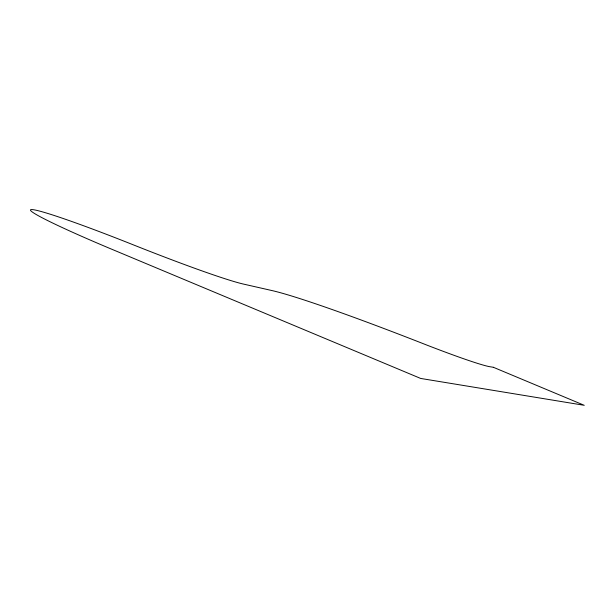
<?xml version="1.0" encoding="UTF-8"?>
<svg xmlns="http://www.w3.org/2000/svg" width="615" height="615" viewBox="0 0 615 615"><rect width="100%" height="100%" fill="white"/><g stroke="black" fill="none" stroke-linecap="round" stroke-linejoin="round"><path stroke-width="0.92" d="M493.361 367.286L490.632 366.84A92.911 4.866 22 0 1 426.679 345.023A210.015 10.993 22 0 0 271.592 290.48L244.186 284.245A136.299 7.134 22 0 1 131.971 244.309A117.919 6.173 22 0 0 30.75 209.692A117.919 6.173 22 0 0 116.181 251.081L420.683 378.448L584.25 405.308L493.361 367.286"/></g></svg>
